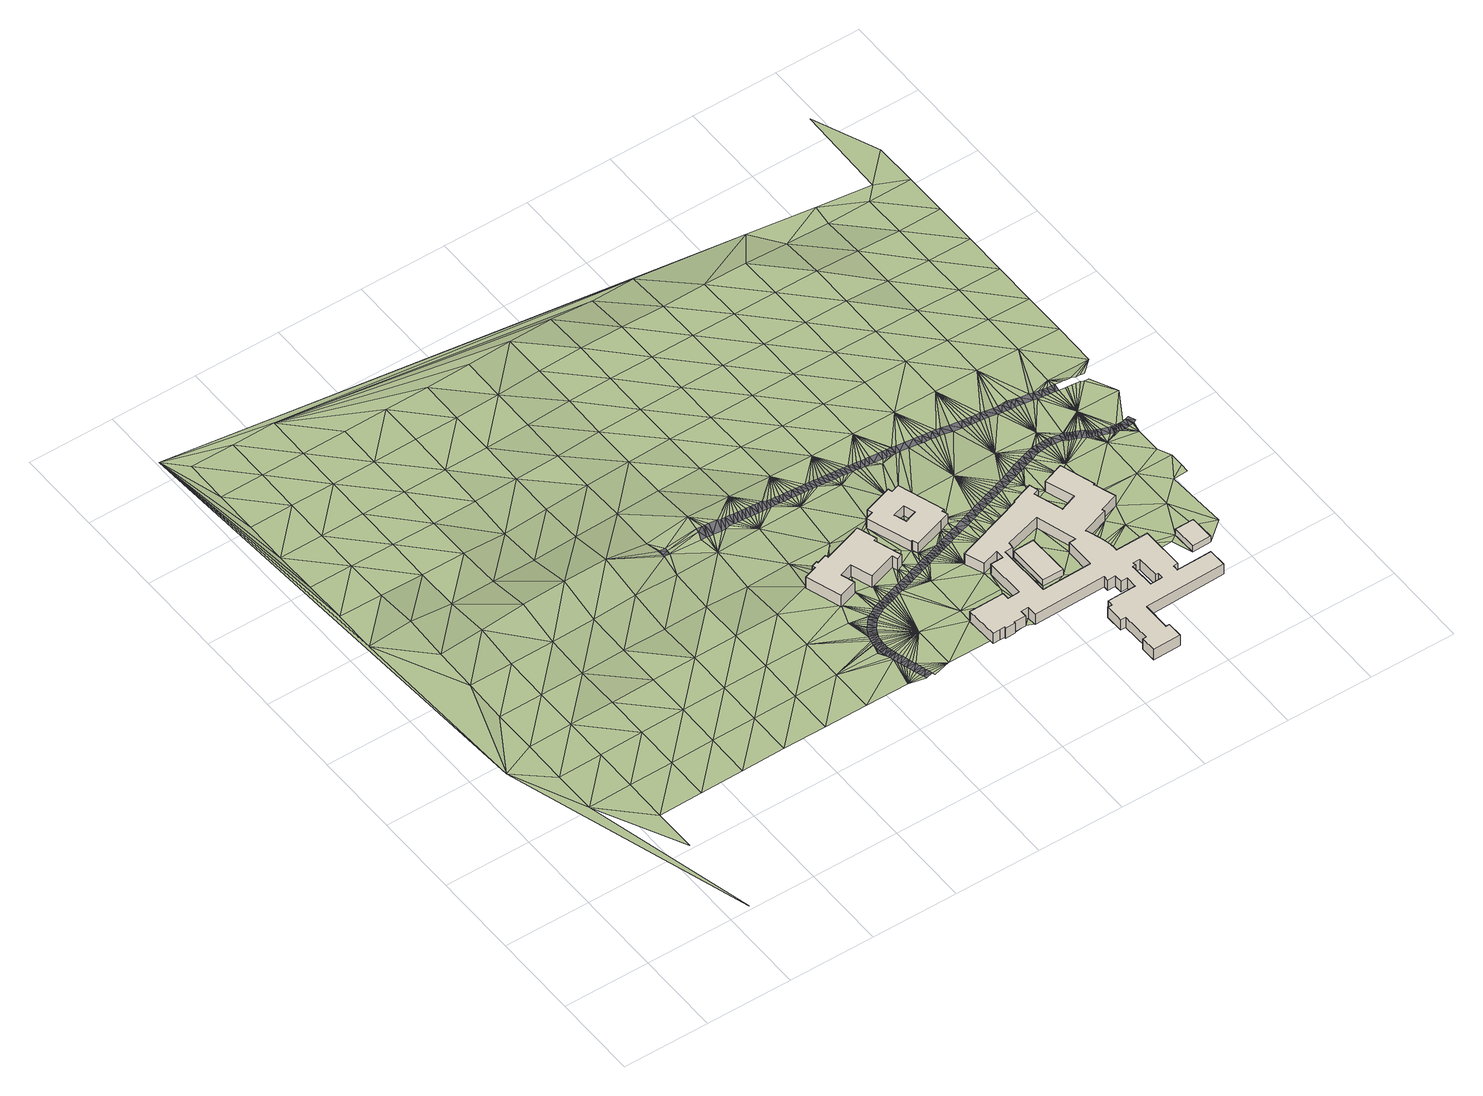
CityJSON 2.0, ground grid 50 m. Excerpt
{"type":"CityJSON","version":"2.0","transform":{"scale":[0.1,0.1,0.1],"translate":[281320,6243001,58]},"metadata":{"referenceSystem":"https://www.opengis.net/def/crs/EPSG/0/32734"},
"CityObjects":{
"building1":{"type":"Building","attributes":{"osm_building":"university","osm_building:levels":"2","osm_address":"Oxidative Stress Research Centre Bellville 7530 Cape Town","plus_code":"4FRW3JCP+6MP","ground_height":62.58,"building_height":6.9,"roof_height":69.48},"geometry":[{"type":"Solid","lod":"1","boundaries":[[[[0,1,2,3]],[[1,4,5,2]],[[4,6,7,5]],[[6,8,9,7]],[[8,10,11,9]],[[10,12,13,11]],[[12,14,15,13]],[[14,16,17,15]],[[16,18,19,17]],[[18,20,21,19]],[[20,22,23,21]],[[22,24,25,23]],[[24,26,27,25]],[[26,28,29,27]],[[28,30,31,29]],[[30,32,33,31]],[[32,34,35,33]],[[34,0,3,35]],[[3,2,5,7,9,11,13,15,17,19,21,23,25,27,29,31,33,35]],[[34,32,30,28,26,24,22,20,18,16,14,12,10,8,6,4,1,0]]]]}]},
"building2":{"type":"Building","attributes":{"osm_building":"university","osm_building:levels":"2","osm_type":"multipolygon","osm_address":"BTB Labratories Bellville Cape Town","plus_code":"4FRW3JCP+7R7","ground_height":62.29,"building_height":6.9,"roof_height":69.19},"geometry":[{"type":"Solid","lod":"1","boundaries":[[[[36,37,38,39]],[[37,40,41,38]],[[40,42,43,41]],[[42,44,45,43]],[[44,46,47,45]],[[46,48,49,47]],[[48,50,51,49]],[[50,52,53,51]],[[52,54,55,53]],[[54,56,57,55]],[[56,58,59,57]],[[58,60,61,59]],[[60,36,39,61]],[[62,63,64,65]],[[63,66,67,64]],[[66,68,69,67]],[[68,62,65,69]],[[39,38,41,43,45,47,49,51,53,55,57,59,61],[65,64,67,69]],[[60,58,56,54,52,50,48,46,44,42,40,37,36],[68,66,63,62]]]]}]},
"building3":{"type":"Building","attributes":{"osm_building":"greenhouse","osm_building:levels":"1","osm_address":"Bellville 7530 Cape Town","plus_code":"4FRW3JCQ+22V","ground_height":62.23,"building_height":4.1,"roof_height":66.33},"geometry":[{"type":"Solid","lod":"1","boundaries":[[[[70,71,72,73]],[[71,74,75,72]],[[74,76,77,75]],[[76,70,73,77]],[[73,72,75,77]],[[76,74,71,70]]]]}]},
"building4":{"type":"Building","attributes":{"osm_building":"university","osm_building:levels":"2","osm_type":"multipolygon","osm_address":"Horticulture Bellville 7530 Cape Town","plus_code":"4FRW3J9Q+X27","ground_height":62.25,"building_height":6.9,"roof_height":69.15},"geometry":[{"type":"Solid","lod":"1","boundaries":[[[[78,79,80,81]],[[79,82,83,80]],[[82,84,85,83]],[[84,86,87,85]],[[86,88,89,87]],[[88,90,91,89]],[[90,92,93,91]],[[92,94,95,93]],[[94,96,97,95]],[[96,98,99,97]],[[98,100,101,99]],[[100,102,103,101]],[[102,104,105,103]],[[104,106,107,105]],[[106,108,109,107]],[[108,110,111,109]],[[110,112,113,111]],[[112,114,115,113]],[[114,116,117,115]],[[116,118,119,117]],[[118,120,121,119]],[[120,122,123,121]],[[122,124,125,123]],[[124,126,127,125]],[[126,128,129,127]],[[128,130,131,129]],[[130,132,133,131]],[[132,134,135,133]],[[134,136,137,135]],[[136,138,139,137]],[[138,140,141,139]],[[140,142,143,141]],[[142,144,145,143]],[[144,146,147,145]],[[146,148,149,147]],[[148,150,151,149]],[[150,152,153,151]],[[152,154,155,153]],[[154,156,157,155]],[[156,158,159,157]],[[158,160,161,159]],[[160,162,163,161]],[[162,164,165,163]],[[164,166,167,165]],[[166,168,169,167]],[[168,170,171,169]],[[170,172,173,171]],[[172,174,175,173]],[[174,176,177,175]],[[176,178,179,177]],[[178,180,181,179]],[[180,182,183,181]],[[182,184,185,183]],[[184,186,187,185]],[[186,188,189,187]],[[188,190,191,189]],[[190,192,193,191]],[[192,194,195,193]],[[194,196,197,195]],[[196,198,199,197]],[[198,200,201,199]],[[200,202,203,201]],[[202,204,205,203]],[[204,206,207,205]],[[206,208,209,207]],[[208,210,211,209]],[[210,212,213,211]],[[212,214,215,213]],[[214,216,217,215]],[[216,218,219,217]],[[218,220,221,219]],[[220,78,81,221]],[[222,223,224,225]],[[223,226,227,224]],[[226,228,229,227]],[[228,230,231,229]],[[230,232,233,231]],[[232,234,235,233]],[[234,236,237,235]],[[236,222,225,237]],[[238,239,240,241]],[[239,242,243,240]],[[242,244,245,243]],[[244,246,247,245]],[[246,248,249,247]],[[248,250,251,249]],[[250,252,253,251]],[[252,238,241,253]],[[81,80,83,85,87,89,91,93,95,97,99,101,103,105,107,109,111,113,115,117,119,121,123,125,127,129,131,133,135,137,139,141,143,145,147,149,151,153,155,157,159,161,163,165,167,169,171,173,175,177,179,181,183,185,187,189,191,193,195,197,199,201,203,205,207,209,211,213,215,217,219,221],[225,224,227,229,231,233,235,237],[241,240,243,245,247,249,251,253]],[[220,218,216,214,212,210,208,206,204,202,200,198,196,194,192,190,188,186,184,182,180,178,176,174,172,170,168,166,164,162,160,158,156,154,152,150,148,146,144,142,140,138,136,134,132,130,128,126,124,122,120,118,116,114,112,110,108,106,104,102,100,98,96,94,92,90,88,86,84,82,79,78],[236,234,232,230,228,226,223,222],[252,250,248,246,244,242,239,238]]]]}]},
"building5":{"type":"Building","attributes":{"osm_building":"yes","osm_building:levels":"1","osm_address":"Bellville 7530 Cape Town","plus_code":"4FRW3J9Q+W8P","ground_height":62.03,"building_height":4.1,"roof_height":66.13},"geometry":[{"type":"Solid","lod":"1","boundaries":[[[[254,255,256,257]],[[255,258,259,256]],[[258,260,261,259]],[[260,254,257,261]],[[257,256,259,261]],[[260,258,255,254]]]]}]},
"terrain1":{"type":"TINRelief","geometry":[{"type":"CompositeSurface","lod":"1","boundaries":[[[262,263,264]],[[265,263,262]],[[265,266,263]],[[267,268,262]],[[263,266,269]],[[265,262,270]],[[262,268,271]],[[272,273,263]],[[263,269,272]],[[271,270,262]],[[266,265,274]],[[273,275,263]],[[265,270,274]],[[266,276,269]],[[272,277,273]],[[278,271,268]],[[279,280,273]],[[266,274,276]],[[277,281,273]],[[280,275,273]],[[272,269,282]],[[278,268,283]],[[271,284,270]],[[273,281,279]],[[280,285,275]],[[286,285,280]],[[269,276,282]],[[270,284,274]],[[272,287,277]],[[278,284,271]],[[285,288,275]],[[285,286,288]],[[280,279,286]],[[272,282,287]],[[289,275,288]],[[281,277,290]],[[276,274,291]],[[284,292,274]],[[293,275,289]],[[278,283,294]],[[289,288,295]],[[277,287,290]],[[288,286,296]],[[279,281,297]],[[274,292,291]],[[275,293,298]],[[276,299,282]],[[289,295,293]],[[294,283,300]],[[288,296,295]],[[284,278,301]],[[279,297,286]],[[281,290,297]],[[287,282,299]],[[276,291,299]],[[284,301,292]],[[302,298,293]],[[294,301,278]],[[303,296,286]],[[275,298,304]],[[293,295,302]],[[287,305,290]],[[303,286,297]],[[292,306,291]],[[305,287,299]],[[292,301,306]],[[302,304,298]],[[307,294,300]],[[295,296,308]],[[303,309,296]],[[310,297,290]],[[311,290,305]],[[291,312,299]],[[295,308,302]],[[307,300,313]],[[314,291,306]],[[296,309,308]],[[304,315,275]],[[301,294,316]],[[297,310,303]],[[290,311,310]],[[291,314,312]],[[305,299,317]],[[318,304,302]],[[307,316,294]],[[306,301,319]],[[309,303,320]],[[302,308,318]],[[305,317,311]],[[317,299,312]],[[303,310,320]],[[306,319,314]],[[301,316,319]],[[321,308,309]],[[304,318,315]],[[322,307,313]],[[309,320,321]],[[310,311,323]],[[317,324,311]],[[312,314,325]],[[318,308,326]],[[322,313,327]],[[319,328,314]],[[307,329,316]],[[310,323,320]],[[311,324,323]],[[326,308,321]],[[314,328,325]],[[330,317,312]],[[331,315,318]],[[322,329,307]],[[332,319,316]],[[320,333,321]],[[326,331,318]],[[330,312,325]],[[333,320,323]],[[334,324,317]],[[329,332,316]],[[335,328,319]],[[336,326,321]],[[327,337,322]],[[317,330,334]],[[336,321,333]],[[338,323,324]],[[319,332,335]],[[331,339,315]],[[328,340,325]],[[327,341,337]],[[329,322,342]],[[326,339,331]],[[324,334,338]],[[326,336,343]],[[344,333,323]],[[328,335,340]],[[325,345,330]],[[342,322,337]],[[326,343,339]],[[346,332,329]],[[333,344,336]],[[323,338,344]],[[345,325,340]],[[347,334,330]],[[346,329,342]],[[339,348,315]],[[349,335,332]],[[330,345,350]],[[350,351,330]],[[352,330,351]],[[336,353,343]],[[354,337,341]],[[330,352,347]],[[336,344,355]],[[338,334,356]],[[332,346,349]],[[345,340,357]],[[358,275,315]],[[335,359,340]],[[339,343,353]],[[360,357,340]],[[336,355,353]],[[354,341,361]],[[342,337,362]],[[363,352,351]],[[338,356,344]],[[364,352,363]],[[334,347,356]],[[359,360,340]],[[335,349,359]],[[365,337,366]],[[354,366,337]],[[337,365,367]],[[348,368,315]],[[367,369,337]],[[337,369,370]],[[370,371,337]],[[371,362,337]],[[372,360,373]],[[342,374,346]],[[375,355,344]],[[372,376,364]],[[339,353,348]],[[364,377,352]],[[342,362,378]],[[342,378,379]],[[347,352,377]],[[380,354,361]],[[380,361,381]],[[361,382,381]],[[361,383,382]],[[383,361,384]],[[361,385,384]],[[386,385,361]],[[387,386,361]],[[361,388,387]],[[361,389,388]],[[379,390,342]],[[375,344,356]],[[360,359,391]],[[346,392,349]],[[366,393,365]],[[394,365,393]],[[365,394,395]],[[396,365,395]],[[396,397,365]],[[398,365,397]],[[373,360,391]],[[365,398,399]],[[365,399,400]],[[400,401,365]],[[374,342,390]],[[401,402,365]],[[365,402,403]],[[372,373,376]],[[403,367,365]],[[377,364,376]],[[404,353,355]],[[405,406,407]],[[374,392,346]],[[379,408,390]],[[375,409,355]],[[408,410,390]],[[410,411,390]],[[359,412,391]],[[411,413,390]],[[414,415,416]],[[413,417,390]],[[359,349,418]],[[419,356,347]],[[390,417,420]],[[421,412,359]],[[347,377,422]],[[423,390,420]],[[390,423,424]],[[390,424,425]],[[426,427,428]],[[429,426,428]],[[429,430,426]],[[426,430,431]],[[426,431,432]],[[432,433,426]],[[434,421,359]],[[368,435,315]],[[436,437,438]],[[439,390,425]],[[376,440,377]],[[404,348,353]],[[349,392,418]],[[441,390,439]],[[355,409,404]],[[359,442,434]],[[443,444,445]],[[446,443,445]],[[447,444,443]],[[443,446,448]],[[443,448,449]],[[443,449,450]],[[427,443,450]],[[451,377,440]],[[447,443,452]],[[443,405,452]],[[390,441,453]],[[443,406,405]],[[443,454,406]],[[443,415,454]],[[415,443,416]],[[356,419,375]],[[455,374,390]],[[453,456,390]],[[451,457,377]],[[443,458,416]],[[459,460,461]],[[462,390,456]],[[347,422,419]],[[455,390,462]],[[438,458,443]],[[359,463,442]],[[443,436,438]],[[457,464,377]],[[443,465,436]],[[427,426,443]],[[465,443,459]],[[466,374,455]],[[443,460,459]],[[467,374,466]],[[463,359,468]],[[469,460,443]],[[374,467,470]],[[468,359,418]],[[471,472,473]],[[418,392,474]],[[443,473,469]],[[392,475,474]],[[470,476,374]],[[409,375,477]],[[443,471,473]],[[368,348,404]],[[374,476,478]],[[443,479,471]],[[464,480,377]],[[377,480,422]],[[481,418,474]],[[482,479,443]],[[375,419,477]],[[468,483,463]],[[484,478,476]],[[443,485,482]],[[486,483,468]],[[484,487,478]],[[487,488,478]],[[489,482,485]],[[464,490,480]],[[315,435,491]],[[488,492,478]],[[4,418,481]],[[468,493,486]],[[485,443,494]],[[480,490,495]],[[478,492,496]],[[404,409,497]],[[481,498,4]],[[499,494,443]],[[500,493,468]],[[495,501,480]],[[502,443,426]],[[503,478,504]],[[443,505,499]],[[500,468,506]],[[422,507,419]],[[508,478,496]],[[480,501,509]],[[443,510,505]],[[409,477,497]],[[511,506,468]],[[508,496,512]],[[509,513,480]],[[510,443,514]],[[504,478,508]],[[515,468,418]],[[516,511,468]],[[508,512,517]],[[480,507,422]],[[513,518,480]],[[418,4,515]],[[443,519,514]],[[508,517,520]],[[468,521,516]],[[522,502,426]],[[518,523,480]],[[508,520,524]],[[468,525,521]],[[480,523,526]],[[515,4,527]],[[524,528,508]],[[468,529,525]],[[530,519,443]],[[477,419,531]],[[435,368,404]],[[480,526,532]],[[404,497,533]],[[508,528,534]],[[468,535,529]],[[532,536,480]],[[443,502,530]],[[508,534,537]],[[531,419,507]],[[536,538,480]],[[315,491,539]],[[468,540,535]],[[541,502,522]],[[540,468,515]],[[530,542,519]],[[404,533,435]],[[537,543,508]],[[497,477,544]],[[545,515,527]],[[507,480,546]],[[480,538,546]],[[547,548,542]],[[549,537,550]],[[544,477,531]],[[535,540,551]],[[542,530,547]],[[547,552,548]],[[550,553,549]],[[549,543,537]],[[551,540,554]],[[555,546,538]],[[552,547,556]],[[549,553,557]],[[558,554,540]],[[559,546,555]],[[560,533,497]],[[547,561,556]],[[562,549,557]],[[540,563,558]],[[559,564,546]],[[530,502,565]],[[561,547,566]],[[567,549,562]],[[540,568,563]],[[569,531,507]],[[570,546,564]],[[560,497,544]],[[567,562,571]],[[566,547,572]],[[568,540,573]],[[574,575,576]],[[577,546,570]],[[37,540,515]],[[567,571,578]],[[579,572,547]],[[540,580,573]],[[515,545,37]],[[546,569,507]],[[581,546,577]],[[582,583,567]],[[582,584,583]],[[567,578,585]],[[315,539,358]],[[579,547,586]],[[540,587,580]],[[435,533,588]],[[581,589,546]],[[584,42,545]],[[586,547,590]],[[591,547,530]],[[587,540,592]],[[585,593,567]],[[546,589,594]],[[590,547,595]],[[582,567,593]],[[596,544,531]],[[584,582,42]],[[592,540,597]],[[598,530,565]],[[599,546,594]],[[588,533,560]],[[600,601,576]],[[593,585,602]],[[600,576,603]],[[540,604,597]],[[37,545,42]],[[605,546,599]],[[582,593,42]],[[569,596,531]],[[606,602,607]],[[593,602,606]],[[595,547,608]],[[591,530,598]],[[607,609,606]],[[610,593,606]],[[37,611,540]],[[540,611,604]],[[612,565,613]],[[275,358,614]],[[609,615,606]],[[37,42,40]],[[616,606,615]],[[560,544,617]],[[547,591,608]],[[608,618,595]],[[491,435,588]],[[598,565,612]],[[616,619,606]],[[608,620,618]],[[546,605,621]],[[569,546,621]],[[606,619,622]],[[623,620,608]],[[596,617,544]],[[606,622,624]],[[608,625,623]],[[604,611,626]],[[621,605,627]],[[628,598,612]],[[608,629,625]],[[630,626,611]],[[621,627,631]],[[628,591,598]],[[629,608,632]],[[633,588,560]],[[630,611,634]],[[635,606,624]],[[631,636,621]],[[637,632,608]],[[638,62,68]],[[611,639,634]],[[640,611,37]],[[608,641,637]],[[636,642,621]],[[596,569,643]],[[611,644,639]],[[617,633,560]],[[641,608,645]],[[642,646,621]],[[647,591,628]],[[624,648,635]],[[66,638,68]],[[644,611,649]],[[646,650,621]],[[635,648,651]],[[569,621,643]],[[611,652,649]],[[621,650,653]],[[635,651,654]],[[655,647,628]],[[656,491,588]],[[608,657,645]],[[611,658,652]],[[640,658,611]],[[659,621,653]],[[635,654,660]],[[661,662,663]],[[617,596,664]],[[621,659,665]],[[635,660,666]],[[633,656,588]],[[635,666,667]],[[645,657,668]],[[669,621,665]],[[667,666,670]],[[667,671,635]],[[668,657,672]],[[640,673,658]],[[640,674,675]],[[676,663,662]],[[643,664,596]],[[670,671,667]],[[661,663,677]],[[657,678,672]],[[679,673,640]],[[670,680,671]],[[663,76,677]],[[679,640,681]],[[678,657,682]],[[683,671,684]],[[617,685,633]],[[675,684,686]],[[687,671,680]],[[688,640,675]],[[656,539,491]],[[687,684,671]],[[689,677,76]],[[682,657,690]],[[669,691,621]],[[640,688,681]],[[643,621,691]],[[662,692,676]],[[690,657,693]],[[664,685,617]],[[687,694,684]],[[695,691,669]],[[681,688,696]],[[694,697,684]],[[689,76,74]],[[693,698,690]],[[695,699,691]],[[696,688,700]],[[701,684,697]],[[698,693,702]],[[691,699,703]],[[675,686,704]],[[656,633,705]],[[684,701,706]],[[703,707,691]],[[675,708,688]],[[688,709,700]],[[693,710,702]],[[711,686,684]],[[712,664,643]],[[707,713,691]],[[685,705,633]],[[714,702,710]],[[688,715,709]],[[713,716,691]],[[675,704,708]],[[717,714,710]],[[712,643,691]],[[688,718,715]],[[719,689,74]],[[74,676,720]],[[706,711,684]],[[676,692,720]],[[721,717,710]],[[718,688,708]],[[539,656,722]],[[716,723,691]],[[704,686,724]],[[710,725,721]],[[691,723,726]],[[727,685,664]],[[724,686,711]],[[728,721,725]],[[705,722,656]],[[726,729,691]],[[730,711,706]],[[729,731,691]],[[719,74,720]],[[732,728,725]],[[711,730,733]],[[727,664,712]],[[734,711,733]],[[732,725,735]],[[720,736,719]],[[734,737,711]],[[725,738,735]],[[739,732,735]],[[705,685,740]],[[737,741,711]],[[739,735,742]],[[722,358,539]],[[743,691,731]],[[741,744,711]],[[743,712,691]],[[745,742,735]],[[724,711,746]],[[740,685,727]],[[731,747,743]],[[744,748,711]],[[735,749,745]],[[711,750,746]],[[711,748,751]],[[735,752,749]],[[747,753,743]],[[751,754,711]],[[755,722,705]],[[756,746,750]],[[711,757,750]],[[758,752,735]],[[711,754,759]],[[743,753,760]],[[761,756,750]],[[762,727,712]],[[763,757,711]],[[755,705,740]],[[750,757,761]],[[760,764,743]],[[711,765,763]],[[758,766,752]],[[764,767,743]],[[768,769,770]],[[765,711,771]],[[743,762,712]],[[770,769,772]],[[773,774,775]],[[776,777,778]],[[777,779,778]],[[772,769,780]],[[781,778,779]],[[782,711,759]],[[783,743,767]],[[784,785,766]],[[786,787,780]],[[788,358,722]],[[786,789,787]],[[781,789,786]],[[766,758,784]],[[711,790,771]],[[791,743,783]],[[784,792,785]],[[758,793,784]],[[794,773,775]],[[740,727,795]],[[790,711,782]],[[791,796,743]],[[793,773,797]],[[784,798,792]],[[788,722,755]],[[799,782,759]],[[797,784,793]],[[798,784,800]],[[782,799,801]],[[794,797,773]],[[786,778,781]],[[795,727,762]],[[786,780,769]],[[802,800,784]],[[801,803,782]],[[804,802,784]],[[784,797,805]],[[803,806,782]],[[807,808,769]],[[805,804,784]],[[809,755,740]],[[782,806,810]],[[796,811,743]],[[812,790,782]],[[813,782,810]],[[796,814,811]],[[809,740,795]],[[769,808,815]],[[813,816,782]],[[817,818,778]],[[819,805,797]],[[820,812,782]],[[762,743,821]],[[814,822,811]],[[778,786,817]],[[782,816,823]],[[820,782,824]],[[769,254,786]],[[825,782,823]],[[819,826,805]],[[827,788,755]],[[782,828,824]],[[815,254,769]],[[822,829,811]],[[782,825,830]],[[826,819,831]],[[782,832,828]],[[795,762,821]],[[782,830,833]],[[819,834,831]],[[743,811,821]],[[811,829,835]],[[827,755,809]],[[836,832,782]],[[815,255,254]],[[837,838,817]],[[839,838,837]],[[811,835,840]],[[836,782,841]],[[614,358,788]],[[834,819,842]],[[811,840,843]],[[839,842,819]],[[782,833,844]],[[842,845,834]],[[846,817,786]],[[841,782,847]],[[848,811,843]],[[254,846,786]],[[849,845,850]],[[842,850,845]],[[848,851,811]],[[844,847,782]],[[795,852,809]],[[853,788,827]],[[850,842,854]],[[833,855,844]],[[844,855,856]],[[857,837,817]],[[857,839,837]],[[856,858,844]],[[842,859,854]],[[852,795,821]],[[858,860,844]],[[861,859,842]],[[844,860,862]],[[846,254,260]],[[861,842,863]],[[862,864,844]],[[865,842,839]],[[827,809,866]],[[867,863,842]],[[868,844,864]],[[869,811,851]],[[870,847,844]],[[857,817,846]],[[871,844,868]],[[871,872,844]],[[853,614,788]],[[872,873,844]],[[869,851,874]],[[875,870,844]],[[821,811,869]],[[867,842,876]],[[877,260,258]],[[866,809,852]],[[875,844,878]],[[842,879,876]],[[873,880,844]],[[874,881,869]],[[842,882,879]],[[260,877,846]],[[842,883,882]],[[878,844,884]],[[857,865,839]],[[885,886,887]],[[880,888,844]],[[883,842,889]],[[885,869,881]],[[867,876,890]],[[891,884,844]],[[853,827,892]],[[886,893,887]],[[889,842,894]],[[891,844,895]],[[893,896,887]],[[894,842,865]],[[869,885,887]],[[897,852,821]],[[898,844,888]],[[887,896,899]],[[892,827,866]],[[844,900,895]],[[901,846,877]],[[901,857,846]],[[887,899,902]],[[869,897,821]],[[900,844,898]],[[887,902,869]],[[888,903,904]],[[903,905,904]],[[905,906,904]],[[907,894,865]],[[904,906,908]],[[865,909,907]],[[910,869,902]],[[904,908,911]],[[912,866,852]],[[913,909,865]],[[914,904,911]],[[853,892,915]],[[916,913,865]],[[853,915,614]],[[914,917,904]],[[904,898,888]],[[865,918,916]],[[904,917,919]],[[920,918,865]],[[865,921,920]],[[919,922,904]],[[857,923,865]],[[912,852,897]],[[901,924,857]],[[904,922,925]],[[926,921,865]],[[927,904,925]],[[927,928,904]],[[929,898,904]],[[930,926,865]],[[904,928,931]],[[932,930,865]],[[933,932,865]],[[904,931,934]],[[933,865,935]],[[936,929,904]],[[892,866,937]],[[923,857,924]],[[938,935,865]],[[869,910,939]],[[904,934,940]],[[941,942,901]],[[943,936,904]],[[944,945,946]],[[897,869,939]],[[924,901,942]],[[938,865,947]],[[946,939,910]],[[948,943,904]],[[949,904,940]],[[937,866,912]],[[947,865,923]],[[944,950,945]],[[940,951,949]],[[949,952,904]],[[904,953,948]],[[950,954,945]],[[953,904,955]],[[956,945,954]],[[957,938,947]],[[958,915,892]],[[945,956,959]],[[939,946,945]],[[960,957,947]],[[955,904,961]],[[962,960,947]],[[945,959,963]],[[962,947,964]],[[965,952,966]],[[967,964,947]],[[961,904,968]],[[965,966,969]],[[967,947,970]],[[912,897,971]],[[972,945,963]],[[973,968,904]],[[958,892,937]],[[974,970,947]],[[975,945,972]],[[976,904,952]],[[614,915,977]],[[978,973,904]],[[947,979,974]],[[979,947,980]],[[947,981,980]],[[975,982,945]],[[983,984,965]],[[971,897,939]],[[904,985,978]],[[945,982,986]],[[965,976,952]],[[985,904,976]],[[937,912,987]],[[988,915,958]],[[939,945,989]],[[986,989,945]],[[971,987,912]],[[988,977,915]],[[985,976,990]],[[991,989,986]],[[992,958,937]],[[993,989,991]],[[994,989,993]],[[971,939,995]],[[992,937,987]],[[995,939,989]],[[958,996,988]],[[987,971,997]],[[996,958,992]],[[997,971,995]],[[988,998,977]],[[992,987,999]],[[998,988,996]],[[997,999,987]],[[996,992,1000]],[[1001,977,998]],[[1000,992,999]],[[1002,998,996]],[[996,1000,1002]],[[1003,1001,998]],[[998,1002,1003]],[[1001,1003,1004]],[[1004,1005,1001]]]}]},
"road1":{"type":"Road","attributes":{"osm_highway":"unclassified","osm_is_in":"Bellville Campus, Cape Peninsula University of Technology, Bellville, Western Cape, South Africa","osm_lanes":"2","osm_maxspeed":"30","osm_surface":"asphalt"},"geometry":[{"type":"MultiSurface","lod":"1","boundaries":[[[345,357,350]],[[372,357,360]],[[351,350,363]],[[372,364,363]],[[372,363,350]],[[350,357,372]]]}]},
"road2":{"type":"Road","attributes":{"osm_access":"private","osm_highway":"service","osm_is_in":"Bellville Campus, Cape Peninsula University of Technology, Bellville, Western Cape, South Africa","osm_lanes":"2","osm_maxspeed":"30","osm_name":"Design Way","osm_surface":"asphalt"},"geometry":[{"type":"MultiSurface","lod":"1","boundaries":[[[398,397,399]],[[444,393,366]],[[366,354,444]],[[380,445,354]],[[393,444,394]],[[381,446,380]],[[449,381,382]],[[382,383,449]],[[384,427,383]],[[384,385,427]],[[429,385,386]],[[452,395,394]],[[430,386,387]],[[430,387,388]],[[432,388,389]],[[396,395,452]],[[369,367,403]],[[397,396,407]],[[397,407,399]],[[399,407,400]],[[400,454,401]],[[402,401,415]],[[403,402,414]],[[445,444,354]],[[445,380,446]],[[448,446,381]],[[394,444,447]],[[448,381,449]],[[450,449,383]],[[383,427,450]],[[369,403,414]],[[447,452,394]],[[428,427,385]],[[428,385,429]],[[429,386,430]],[[388,431,430]],[[431,388,432]],[[369,414,370]],[[452,405,396]],[[407,396,405]],[[371,370,414]],[[406,400,407]],[[406,454,400]],[[415,401,454]],[[402,415,414]],[[371,458,362]],[[379,410,408]],[[416,371,414]],[[438,378,362]],[[416,458,371]],[[379,378,437]],[[437,410,379]],[[438,362,458]],[[411,410,437]],[[411,437,413]],[[437,378,438]],[[413,436,417]],[[413,437,436]],[[459,420,417]],[[436,465,417]],[[423,425,424]],[[459,417,465]],[[420,461,423]],[[461,425,423]],[[461,420,459]],[[461,439,425]],[[460,439,461]],[[441,439,469]],[[439,460,469]],[[469,453,441]],[[473,453,469]],[[453,472,456]],[[472,453,473]],[[456,472,462]],[[462,472,455]],[[472,466,455]],[[466,472,467]],[[472,471,467]],[[479,467,471]],[[479,470,467]],[[482,470,479]],[[470,482,476]],[[476,482,489]],[[484,476,489]],[[489,487,484]],[[489,488,487]],[[488,489,492]],[[492,489,485]],[[496,492,485]],[[496,485,494]],[[494,499,496]],[[512,496,499]],[[517,512,499]],[[517,499,505]],[[517,505,520]],[[520,505,510]],[[520,510,524]],[[524,510,514]],[[524,514,519]],[[528,524,519]],[[519,534,528]],[[542,534,519]],[[542,537,534]],[[542,548,537]],[[537,548,552]],[[550,537,552]],[[556,550,552]],[[556,553,550]],[[553,556,557]],[[556,561,557]],[[557,561,562]],[[561,566,562]],[[562,566,572]],[[562,572,571]],[[571,572,579]],[[578,571,579]],[[579,585,578]],[[586,585,579]],[[585,586,590]],[[602,585,590]],[[602,590,595]],[[607,602,595]],[[595,609,607]],[[618,609,595]],[[618,620,609]],[[620,615,609]],[[615,620,623]],[[616,615,623]],[[616,623,625]],[[616,625,619]],[[629,619,625]],[[622,619,629]],[[629,624,622]],[[624,629,632]],[[632,648,624]],[[632,637,648]],[[648,637,651]],[[651,637,641]],[[645,651,641]],[[645,654,651]],[[645,668,654]],[[654,668,660]],[[660,668,666]],[[668,672,666]],[[678,666,672]],[[666,678,670]],[[680,670,678]],[[680,678,682]],[[680,682,690]],[[687,680,690]],[[690,698,687]],[[698,694,687]],[[694,698,697]],[[697,698,702]],[[702,714,697]],[[701,697,714]],[[701,714,706]],[[706,714,717]],[[706,717,721]],[[721,730,706]],[[721,733,730]],[[728,733,721]],[[732,733,728]],[[732,734,733]],[[737,734,732]],[[732,739,737]],[[737,739,742]],[[742,741,737]],[[744,741,742]],[[742,745,744]],[[749,744,745]],[[744,749,748]],[[751,748,749]],[[751,749,752]],[[752,766,751]],[[754,751,766]],[[766,759,754]],[[759,766,785]],[[785,792,759]],[[799,759,792]],[[801,799,792]],[[801,792,798]],[[801,798,800]],[[803,801,800]],[[803,800,806]],[[806,800,802]],[[806,802,804]],[[804,810,806]],[[810,804,813]],[[813,804,805]],[[813,805,826]],[[826,816,813]],[[816,826,823]],[[823,826,831]],[[831,834,823]],[[825,823,834]],[[825,834,830]],[[830,834,845]],[[845,849,830]],[[833,830,849]],[[849,855,833]],[[858,855,849]],[[855,858,856]],[[860,858,849]],[[849,850,860]],[[850,854,860]],[[862,860,854]],[[862,854,859]],[[859,864,862]],[[864,859,861]],[[861,868,864]],[[868,861,871]],[[871,861,872]],[[873,861,863]],[[861,873,872]],[[873,863,867]],[[880,873,867]],[[880,867,890]],[[880,890,888]],[[890,903,888]],[[890,876,906]],[[890,905,903]],[[906,905,890]],[[908,876,879]],[[906,876,908]],[[879,882,908]],[[883,911,882]],[[911,908,882]],[[911,883,914]],[[914,883,917]],[[919,883,889]],[[917,883,919]],[[894,922,889]],[[919,889,922]],[[907,922,894]],[[907,909,922]],[[913,925,909]],[[925,922,909]],[[927,925,913]],[[916,928,913]],[[928,927,913]],[[918,931,916]],[[931,918,920]],[[928,916,931]],[[920,921,931]],[[934,931,921]],[[921,926,934]],[[940,934,926]],[[951,926,930]],[[940,926,951]],[[932,951,930]],[[933,951,932]],[[935,951,933]],[[935,949,951]],[[938,952,935]],[[935,952,949]],[[966,938,957]],[[952,938,966]],[[960,969,957]],[[966,957,969]],[[964,967,962]],[[969,960,962]],[[969,962,967]],[[970,969,967]],[[970,965,969]],[[965,970,983]],[[983,970,974]],[[980,974,979]],[[974,980,983]],[[980,981,983]],[[981,1006,983]],[[984,983,1006]]]}]},
"road3":{"type":"Road","attributes":{"osm_highway":"unclassified","osm_is_in":"Bellville Campus, Cape Peninsula University of Technology, Bellville, Western Cape, South Africa","osm_lanes":"2","osm_maxspeed":"30","osm_surface":"asphalt"},"geometry":[{"type":"MultiSurface","lod":"1","boundaries":[[[589,568,573]],[[627,597,604]],[[592,599,587]],[[589,573,580]],[[594,580,587]],[[592,597,605]],[[525,536,521]],[[511,523,506]],[[511,516,526]],[[526,516,521]],[[558,570,554]],[[563,577,558]],[[535,555,529]],[[535,551,559]],[[538,525,529]],[[551,554,559]],[[563,568,577]],[[644,649,653]],[[639,646,634]],[[639,644,650]],[[659,649,652]],[[707,681,696]],[[681,703,679]],[[695,673,679]],[[652,658,665]],[[658,673,669]],[[700,713,696]],[[636,626,630]],[[630,634,642]],[[649,659,653]],[[665,659,652]],[[604,626,631]],[[703,699,679]],[[681,707,703]],[[665,658,669]],[[673,695,669]],[[679,699,695]],[[696,713,707]],[[713,700,716]],[[650,644,653]],[[451,412,421]],[[391,412,373]],[[440,373,412]],[[451,421,434]],[[509,486,493]],[[483,486,495]],[[495,463,483]],[[464,434,442]],[[490,442,463]],[[513,493,500]],[[451,434,457]],[[440,376,373]],[[440,412,451]],[[501,495,486]],[[513,509,493]],[[457,434,464]],[[490,463,495]],[[486,509,501]],[[490,464,442]],[[500,518,513]],[[587,599,594]],[[570,558,577]],[[589,581,568]],[[568,581,577]],[[631,626,636]],[[636,630,642]],[[627,605,597]],[[627,604,631]],[[592,605,599]],[[589,580,594]],[[532,526,521]],[[523,511,526]],[[506,518,500]],[[523,518,506]],[[521,536,532]],[[559,554,564]],[[536,525,538]],[[535,559,555]],[[564,554,570]],[[529,555,538]],[[634,646,642]],[[639,650,646]],[[851,836,841]],[[851,832,836]],[[843,828,832]],[[847,874,841]],[[899,884,891]],[[899,891,895]],[[886,870,875]],[[878,886,875]],[[881,847,870]],[[884,896,878]],[[835,812,820]],[[771,814,765]],[[790,814,771]],[[790,812,822]],[[896,893,878]],[[896,884,899]],[[893,886,878]],[[828,843,824]],[[885,870,886]],[[820,824,835]],[[885,881,870]],[[895,902,899]],[[963,948,953]],[[950,936,943]],[[950,929,936]],[[943,948,954]],[[900,898,946]],[[900,910,902]],[[910,900,946]],[[929,946,898]],[[902,895,900]],[[956,954,948]],[[950,943,954]],[[929,944,946]],[[929,950,944]],[[948,959,956]],[[948,963,959]],[[708,704,747]],[[723,709,715]],[[718,726,715]],[[718,708,726]],[[783,757,791]],[[756,761,767]],[[760,724,746]],[[704,724,753]],[[761,757,767]],[[756,760,746]],[[729,726,708]],[[715,726,723]],[[723,716,709]],[[708,731,729]],[[764,760,756]],[[756,767,764]],[[731,708,747]],[[747,704,753]],[[724,760,753]],[[757,783,767]],[[757,763,791]],[[709,716,700]],[[814,790,822]],[[791,763,765]],[[796,765,814]],[[829,822,812]],[[851,848,832]],[[841,874,851]],[[829,812,835]],[[824,843,840]],[[840,835,824]],[[843,832,848]],[[765,796,791]],[[847,881,874]]]}]}
},
"vertices":[
[2481,1698,33],[2252,1621,33],[2252,1621,115],[2481,1698,115],[2246,1638,33],[2246,1638,115],[2189,1619,33],[2189,1619,115],[2186,1629,33],[2186,1629,115],[2153,1618,33],[2153,1618,115],[2158,1601,33],[2158,1601,115],[2083,1576,33],[2083,1576,115],[2151,1373,33],[2151,1373,115],[2258,1408,33],[2258,1408,115],[2232,1487,33],[2232,1487,115],[2310,1513,33],[2310,1513,115],[2351,1391,33],[2351,1391,115],[2510,1444,33],[2510,1444,115],[2520,1413,33],[2520,1413,115],[2553,1424,33],[2553,1424,115],[2500,1581,33],[2500,1581,115],[2518,1587,33],[2518,1587,115],
[2757,1824,43],[2593,1769,43],[2593,1769,112],[2757,1824,112],[2602,1741,43],[2602,1741,112],[2556,1725,43],[2556,1725,112],[2643,1472,43],[2643,1472,112],[2653,1475,43],[2653,1475,112],[2665,1440,43],[2665,1440,112],[2840,1499,43],[2840,1499,112],[2897,1519,43],[2897,1519,112],[2887,1549,43],[2887,1549,112],[2901,1554,43],[2901,1554,112],[2812,1816,43],[2812,1816,112],[2765,1800,43],[2765,1800,112],[2681,1664,43],[2753,1688,43],[2753,1688,112],[2681,1664,112],[2775,1620,43],[2775,1620,112],[2704,1596,43],[2704,1596,112],
[3033,908,41],[3156,907,41],[3156,907,83],[3033,908,83],[3151,1152,41],[3151,1152,83],[3030,1150,41],[3030,1150,83],
[3186,189,39],[3348,192,39],[3348,192,112],[3186,189,112],[3347,282,39],[3347,282,112],[3326,282,39],[3326,282,112],[3325,444,39],[3325,444,112],[3800,457,39],[3800,457,112],[3798,562,39],[3798,562,112],[3592,558,39],[3592,558,112],[3592,588,39],[3592,588,112],[3620,591,39],[3620,591,112],[3616,843,39],[3616,843,112],[3428,840,39],[3428,840,112],[3428,852,39],[3428,852,112],[3427,872,39],[3427,872,112],[3425,895,39],[3425,895,112],[3420,917,39],[3420,917,112],[3414,940,39],[3414,940,112],[3406,965,39],[3406,965,112],[3398,989,39],[3398,989,112],[3388,1018,39],[3388,1018,112],[3382,1033,39],[3382,1033,112],[3535,1086,39],[3535,1086,112],[3530,1101,39],[3530,1101,112],[3638,1139,39],[3638,1139,112],[3594,1262,39],[3594,1262,112],[3601,1265,39],[3601,1265,112],[3536,1462,39],[3536,1462,112],[3412,1418,39],[3412,1418,112],[3471,1253,39],[3471,1253,112],[3374,1217,39],[3374,1217,112],[3320,1381,39],[3320,1381,112],[3351,1392,39],[3351,1392,112],[3336,1443,39],[3336,1443,112],[3332,1441,39],[3332,1441,112],[3211,1398,39],[3211,1398,112],[3212,1392,39],[3212,1392,112],[3143,1368,39],[3143,1368,112],[3096,1352,39],[3096,1352,112],[3019,1326,39],[3019,1326,112],[2971,1309,39],[2971,1309,112],[2808,1253,39],[2808,1253,112],[2848,1143,39],[2848,1143,112],[2945,1173,39],[2945,1173,112],[2944,1123,39],[2944,1123,112],[2873,1121,39],[2873,1121,112],[2875,888,39],[2875,888,112],[2807,885,39],[2807,885,112],[2806,926,39],[2806,926,112],[2604,922,39],[2604,922,112],[2610,735,39],[2610,735,112],[2650,736,39],[2650,736,112],[2680,737,39],[2680,737,112],[2680,726,39],[2680,726,112],[2739,729,39],[2739,729,112],[2738,738,39],[2738,738,112],[2808,738,39],[2808,738,112],[2808,776,39],[2808,776,112],[2850,777,39],[2850,777,112],[2851,720,39],[2851,720,112],[3275,728,39],[3275,728,112],[3275,698,39],[3275,698,112],[3321,700,39],[3321,700,112],[3322,653,39],[3322,653,112],[3361,655,39],[3361,655,112],[3362,589,39],[3362,589,112],[3195,586,39],[3195,586,112],[3196,552,39],[3196,552,112],[3169,552,39],[3169,552,112],[3171,445,39],[3171,445,112],[3200,444,39],[3200,444,112],[3205,280,39],[3205,280,112],[3183,279,39],[3183,279,112],[3484,722,39],[3488,592,39],[3488,592,112],[3484,722,112],[3501,592,39],[3501,592,112],[3502,559,39],[3502,559,112],[3431,557,39],[3431,557,112],[3426,702,39],[3426,702,112],[3445,702,39],[3445,702,112],[3444,721,39],[3444,721,112],[2976,1146,39],[3025,1148,39],[3025,1148,112],[2976,1146,112],[3029,1183,39],[3029,1183,112],[3237,1244,39],[3237,1244,112],[3310,1016,39],[3310,1016,112],[3270,1016,39],[3270,1016,112],[3270,839,39],[3270,839,112],[2983,833,39],[2983,833,112],
[3760,810,40],[3764,667,40],[3764,667,81],[3760,810,81],[3873,670,40],[3873,670,81],[3870,812,40],[3870,812,81],
[368,1005,25],[173,1425,20],[616,6,30],[368,1254,24],[368,1504,24],[616,505,29],[616,755,30],[368,1754,24],[616,1254,31],[616,1005,31],[368,2003,32],[119,2503,35],[616,1504,32],[9,4115,26],[616,1754,28],[368,2253,38],[865,1005,35],[368,2753,29],[119,2753,34],[368,2503,58],[616,2003,32],[865,755,34],[865,1254,37],[119,3002,24],[368,3002,24],[616,2253,61],[119,3252,21],[119,3502,21],[616,2503,31],[865,1754,25],[865,1504,36],[119,3752,25],[1113,1005,40],[368,3502,24],[368,3252,24],[616,2753,23],[119,4001,26],[865,2003,38],[1113,755,39],[1113,1254,42],[368,3752,27],[616,3002,24],[368,4001,27],[865,2253,89],[1113,1504,43],[1362,1005,45],[616,3502,26],[616,3252,25],[865,2753,22],[865,2503,35],[1113,2003,43],[1362,755,44],[1113,1754,38],[616,4001,28],[1362,1254,46],[1113,2253,100],[616,3752,27],[1362,1504,46],[865,3002,20],[865,3252,29],[1611,1005,47],[1113,2753,6],[1113,2503,32],[1362,2003,60],[865,3502,29],[1611,755,45],[1362,1754,33],[1611,1254,48],[1362,2253,102],[865,3752,30],[1611,1504,48],[1113,3002,23],[1362,2503,47],[1611,1754,39],[1113,3252,32],[1859,1005,47],[1362,2753,27],[1113,3752,35],[1611,2003,52],[1859,755,46],[1859,1254,49],[1113,3502,35],[1362,3002,30],[1632,2136,58],[1859,1504,48],[1611,2503,56],[1362,3752,37],[1859,1754,28],[1632,2147,58],[1630,2180,58],[1611,2253,59],[1362,3502,35],[2147,928,46],[1362,3252,35],[1611,2753,44],[1662,2133,58],[2605,3752,44],[1859,2003,61],[1663,2133,58],[2108,755,45],[2131,1093,46],[1635,2180,58],[1666,2177,58],[2108,1005,46],[2141,947,46],[2124,1061,46],[1611,3752,46],[2124,1063,46],[2125,1065,46],[2128,1079,46],[1664,2156,58],[1843,2140,99],[2151,1372,47],[1611,3002,40],[1845,2163,99],[1859,2253,99],[2134,1108,46],[2137,1122,46],[2153,908,46],[2159,888,46],[2165,868,45],[2172,849,45],[2178,829,45],[2184,809,45],[2190,790,45],[2196,770,45],[2202,751,45],[2207,733,45],[2108,1254,47],[1842,2119,61],[2083,1576,48],[2141,948,46],[2138,961,46],[2135,974,46],[2132,986,46],[2128,999,46],[2128,1001,46],[2128,1003,46],[2127,1017,46],[2126,1031,46],[2125,1045,46],[2124,1059,46],[1611,3502,46],[2174,997,46],[2171,1020,46],[2171,1008,46],[2138,1124,46],[1611,3252,45],[2139,1126,46],[2140,1128,46],[1875,2117,61],[2146,1139,47],[2168,1058,46],[2169,1048,46],[2171,1070,46],[2152,1151,47],[2108,1754,38],[1859,2753,59],[2159,1163,47],[1889,2115,61],[1859,2503,68],[2165,1175,47],[2167,1177,47],[2168,1179,47],[2356,755,45],[2220,842,45],[2226,822,45],[2232,802,45],[2238,783,45],[2244,764,45],[2249,746,45],[2255,727,45],[1912,2113,61],[1859,3752,59],[2185,1118,46],[2180,1109,46],[2177,1098,46],[2180,1192,47],[1879,2160,99],[2192,1205,47],[1959,2110,61],[2356,1005,45],[2183,960,46],[2189,941,46],[2195,921,46],[2180,972,46],[2202,901,46],[2208,881,46],[2214,862,45],[1892,2159,99],[2177,985,46],[2204,1218,47],[2170,1034,46],[2219,1233,47],[2216,1230,47],[1916,2157,99],[2174,1084,46],[2197,1141,47],[2213,1162,47],[2203,1151,47],[2218,1232,47],[1983,2108,61],[1963,2153,99],[2191,1130,47],[2221,1235,47],[2237,1244,45],[2108,2003,74],[2225,1175,47],[2252,1252,45],[2258,1205,45],[2246,1198,45],[2237,1188,45],[2153,1618,48],[2158,1601,48],[2268,1261,45],[1859,3002,60],[2258,1408,46],[2274,1214,45],[2108,2253,90],[2186,1629,48],[2290,1223,45],[2006,2106,74],[2284,1270,45],[2319,1236,45],[2030,2104,74],[2286,1271,45],[2288,1272,45],[2303,1231,45],[1986,2151,90],[2108,3752,59],[2305,1278,45],[2053,2102,74],[2337,1242,45],[2010,2150,90],[2323,1283,45],[1859,3252,64],[2189,1619,48],[2354,1247,45],[2077,2100,74],[2033,2148,90],[2604,922,44],[2232,1487,48],[2310,1513,46],[2372,1253,45],[2100,2098,74],[2108,2503,74],[2351,1391,46],[2057,2146,90],[2390,1259,45],[2124,2096,74],[2340,1289,45],[2080,2144,90],[2407,1265,45],[2356,1754,33],[2147,2094,74],[2358,1295,45],[2104,2142,90],[2430,1272,45],[2376,1301,45],[2171,2092,74],[2605,755,45],[2127,2140,90],[2393,1307,45],[2194,2090,74],[2151,2138,90],[2252,1621,46],[2416,1314,45],[2218,2088,74],[2605,1005,44],[2108,2753,70],[2174,2136,90],[1859,3502,63],[2439,1322,45],[2241,2086,79],[2198,2134,90],[2462,1329,45],[2221,2132,90],[2356,3752,40],[2356,2003,79],[2610,735,45],[2453,1280,45],[2510,1444,44],[2108,3002,67],[2481,1698,43],[2356,2253,81],[2605,1254,43],[2475,1287,45],[2520,1413,44],[2485,1337,43],[2265,2084,79],[2498,1295,43],[2507,1344,43],[2288,2082,79],[2245,2130,81],[2521,1302,43],[2530,1352,43],[2312,2080,79],[2268,2128,79],[2108,3252,72],[2544,1310,43],[2553,1359,43],[2335,2078,79],[2292,2126,79],[2806,926,42],[2567,1318,43],[2553,1424,44],[2359,2077,79],[2356,2503,73],[2315,2124,79],[2576,1367,43],[2590,1325,43],[2383,2074,79],[2738,738,43],[2739,729,43],[2808,738,43],[2339,2122,79],[2598,1374,43],[2612,1333,43],[2408,2072,79],[2362,2120,79],[2605,1504,44],[2500,1581,44],[2518,1587,44],[2621,1382,44],[2635,1340,43],[2432,2070,79],[2108,3502,72],[2387,2118,79],[2653,1346,43],[2848,1143,41],[2457,2068,79],[2643,1472,44],[2411,2116,79],[2671,1352,43],[2356,2753,69],[2481,2066,80],[2853,1005,42],[2436,2114,79],[2850,777,43],[2808,776,43],[2639,1388,44],[2851,720,43],[2505,2064,80],[2460,2112,79],[2665,1440,44],[2657,1394,44],[2808,1253,41],[2675,1400,44],[2653,1475,44],[2605,2003,80],[2875,888,42],[2807,885,42],[3228,3676,40],[2693,1405,44],[2712,1411,44],[2356,3002,70],[2689,1358,43],[2730,1417,45],[2707,1364,43],[2605,2253,72],[2748,1423,45],[2725,1370,43],[2765,1429,45],[2743,1375,41],[2530,2062,80],[2485,2110,80],[2873,1121,42],[2761,1381,45],[2555,2059,80],[2509,2108,80],[2779,1387,45],[2356,3252,72],[2579,2057,80],[2840,1500,45],[2534,2105,80],[2797,1393,45],[2752,1688,43],[2603,2055,80],[2757,1824,51],[2815,1399,45],[2558,2103,80],[2605,2503,72],[2628,2053,80],[2838,1407,45],[2583,2101,80],[2945,1173,41],[2783,1435,45],[2652,2051,80],[2607,2099,80],[2801,1441,45],[2677,2049,80],[2632,2097,80],[2824,1448,45],[2944,1123,42],[2356,3502,68],[2971,1309,41],[2702,2046,80],[2656,2095,80],[2846,1456,45],[2976,1146,42],[2983,833,42],[3033,908,42],[2605,2753,71],[2681,2092,80],[2868,1463,45],[2853,1504,45],[2860,1414,45],[2705,2090,80],[2891,1471,45],[2897,1519,45],[2882,1422,45],[2726,2044,80],[2765,1800,51],[2812,1816,51],[3156,907,42],[3025,1148,42],[2905,1429,45],[2750,2042,76],[2913,1478,45],[2775,2040,76],[2927,1437,45],[2887,1549,45],[2901,1554,45],[2605,3002,72],[2853,1754,51],[2958,1493,45],[2853,2003,76],[3029,1183,42],[2972,1452,45],[2853,2253,77],[3270,839,42],[3019,1326,41],[2980,1501,46],[2730,2088,76],[2800,2038,76],[3003,1508,46],[2994,1459,46],[2754,2086,76],[2824,2036,76],[3025,1516,46],[3017,1467,46],[2779,2084,76],[2970,2022,76],[2605,3252,70],[3048,1524,46],[2803,2082,76],[2946,2025,76],[2873,2031,76],[3096,1352,41],[3102,1754,56],[2853,2503,73],[2828,2080,76],[3039,1474,46],[2898,2029,76],[2877,2075,76],[3062,1482,46],[2922,2027,76],[3237,1244,42],[3270,1016,42],[3084,1490,46],[2605,3502,62],[2901,2073,76],[3020,2016,76],[3143,1368,41],[2926,2071,76],[2853,2753,74],[3106,1497,46],[2950,2069,76],[3070,1531,46],[2951,2069,76],[3129,1505,46],[3092,1539,46],[3115,1546,46],[3211,1398,46],[3310,1016,42],[3137,1554,46],[3212,1392,46],[3151,1512,46],[2853,3002,72],[3160,1561,46],[3174,1520,46],[3102,2253,74],[3182,1569,46],[3196,1527,46],[3069,2010,76],[2976,2066,76],[3204,1577,46],[3218,1535,46],[3102,2003,76],[3227,1584,47],[3241,1542,47],[3025,2060,76],[3249,1592,47],[2853,3252,72],[3094,2007,76],[3143,2002,76],[3332,1441,47],[3272,1599,47],[3074,2054,76],[3118,2004,76],[3102,2503,72],[3168,1998,76],[3099,2051,76],[3192,1996,76],[3263,1550,47],[3124,2048,76],[3428,840,41],[3615,843,41],[3428,852,41],[3217,1993,76],[3427,872,41],[3351,1392,47],[3320,1381,47],[3374,1217,41],[3382,1033,41],[3388,1018,41],[3535,1086,40],[3398,989,41],[3425,895,41],[3406,965,41],[3350,1754,58],[3148,2045,76],[3350,1504,47],[3286,1557,47],[3599,1005,40],[3420,917,41],[2853,3502,64],[3414,940,41],[3267,1987,68],[3173,2042,76],[3308,1565,47],[3336,1443,47],[3472,1253,41],[3102,2753,73],[3198,2039,76],[3412,1418,47],[3330,1572,47],[3294,1607,47],[3353,1580,47],[3316,1614,47],[3375,1588,47],[3339,1622,47],[3398,1595,47],[3420,1603,47],[3361,1629,58],[3634,688,41],[3636,778,41],[3102,3002,70],[3384,1637,58],[3350,2253,70],[3316,1981,68],[3406,1644,58],[3222,2036,76],[3720,782,41],[3428,1652,58],[3638,1139,41],[3530,1101,40],[3536,1462,45],[3341,1978,68],[3350,2503,70],[3272,2030,68],[3451,1660,58],[3365,1975,68],[3473,1667,58],[3442,1610,47],[3102,3252,71],[3390,1972,68],[3321,2025,68],[3496,1675,55],[3465,1618,47],[3415,1969,68],[3518,1682,55],[3487,1625,45],[3346,2022,68],[3439,1966,68],[3599,1254,41],[3594,1262,41],[3601,1265,41],[3370,2019,68],[3464,1963,68],[3599,1504,45],[3395,2016,68],[3599,1754,55],[3510,1633,55],[3848,1005,41],[3513,1957,64],[3420,2013,68],[3529,1640,55],[3548,1640,55],[3445,2010,68],[3350,2753,70],[3102,3502,62],[3571,1641,55],[3520,1683,55],[3522,1683,55],[3848,1254,41],[3524,1683,55],[3593,1642,55],[3546,1684,55],[3613,1643,55],[3569,1685,55],[3632,1640,55],[3591,1686,55],[3848,1504,46],[3350,3002,70],[3674,1633,55],[3613,1687,55],[3599,2253,68],[3538,1954,64],[3615,1687,55],[3618,1687,55],[3639,1684,55],[3469,2007,68],[3563,1951,64],[3704,1626,45],[3992,768,40],[3587,1948,64],[3718,1621,45],[3681,1677,55],[3518,2001,64],[3731,1616,46],[3743,1612,46],[3612,1946,64],[3543,1998,64],[3568,1995,64],[3599,2003,64],[3702,1673,55],[3764,1601,46],[3693,1630,55],[3637,1943,64],[3350,3252,69],[3592,1992,64],[3786,1590,46],[3661,1940,64],[3617,1989,64],[3599,2503,66],[3735,1931,59],[3642,1986,64],[3711,1934,64],[3974,1120,40],[3667,1983,64],[3704,1673,55],[3848,1754,52],[3706,1672,55],[3720,1667,55],[3787,1589,46],[3733,1662,52],[3799,1583,46],[3716,1978,64],[3746,1657,52],[3599,2753,64],[3812,1578,46],[3760,1652,52],[3350,3502,46],[3825,1572,46],[3762,1651,52],[3837,1566,46],[3784,1640,52],[3839,1565,46],[3857,1558,46],[3806,1629,52],[4022,1331,41],[4058,1255,41],[3818,1623,46],[3895,1544,46],[3830,1617,46],[3843,1612,46],[3760,1928,59],[3914,1537,46],[3855,1606,46],[3916,1536,46],[3918,1536,46],[3873,1599,46],[3931,1534,46],[3785,1925,59],[3599,3002,59],[3945,1532,46],[3848,2253,62],[3910,1585,46],[4059,1124,40],[4060,1172,41],[3809,1922,59],[3765,1972,59],[3848,2003,59],[3741,1975,59],[4019,1474,45],[3834,1919,59],[3938,1577,46],[3790,1969,59],[3927,1579,46],[3951,1575,46],[3853,1917,59],[3814,1966,59],[3887,1913,59],[3839,1963,59],[3958,1530,46],[3599,3252,57],[3840,1963,59],[3971,1528,46],[3900,1911,59],[3973,1527,45],[3858,1960,59],[3976,1527,45],[3994,1575,45],[3965,1573,46],[3978,1528,45],[3924,1909,59],[3974,1572,45],[4002,1532,45],[3848,2503,61],[3892,1957,59],[3947,1906,59],[4026,1536,45],[3905,1955,59],[4096,1754,49],[3612,3624,41],[3971,1904,59],[4028,1537,45],[4029,1537,45],[4031,1538,45],[3929,1953,59],[4015,1579,45],[4033,1587,45],[3994,1901,53],[3952,1950,59],[3848,2753,58],[3599,3502,41],[4096,2003,53],[4018,1898,53],[3976,1947,53],[3848,3002,54],[3999,1945,53],[4023,1942,53],[4096,2253,56],[3848,3252,48],[4096,2503,56],[3848,3502,44],[4096,2753,55],[4096,3002,53],[3925,3581,44],[4096,3252,50],[4096,3502,47],[4096,3752,42],[3937,4124,39],
[4051,1547,45]
]}
